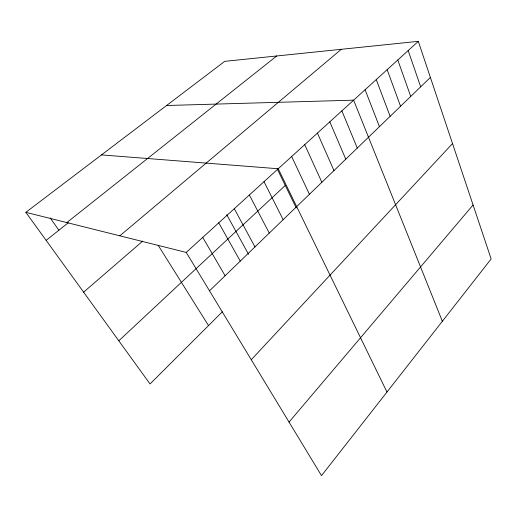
<?xml version="1.0" encoding="UTF-8"?>
<svg xmlns="http://www.w3.org/2000/svg" width="517" height="517" viewBox="0 0 517 517"><rect width="100%" height="100%" fill="white"/><g stroke="black" fill="none" stroke-linecap="round" stroke-linejoin="round"><path stroke-width="0.78" d="M289.048 422.092L473.081 204.971M251.268 359.742L452.524 143.564M222.323 311.803L150.04 383.957L25.85 212.332L224.727 61.349L418.305 41.341L491.15 258.952L321.509 475.659L186.236 252.419L25.85 212.332M209.508 290.825L430.39 77.434M118.8 340.787L285.274 185.435M186.236 252.419L418.305 41.341M83.618 292.163L142.718 241.096M119.834 235.823L341.31 49.296M46.136 240.366L68.25 222.782M66.848 222.581L276.731 55.972M166.564 105.507L353.628 100.162L442.358 321.283M101.494 154.906L278.23 168.749L386.974 392.035M50.162 217.864L58.886 230.227M158.15 245.258L208.519 325.581M202.742 237.4L225.115 275.748M218.756 222.84L240.263 261.117M226.75 214.729L248.593 254.37M234.285 208.713L254.971 246.906M249.362 194.999L269.267 233.096M264.006 181.687L283.161 219.673M277.274 169.046L296.228 207.886M291.653 156.535L309.431 194.289M304.713 144.657L321.865 182.281M317.432 133.089L333.976 170.578M329.814 121.825L345.776 159.178M341.873 110.858L357.279 148.062M365.086 89.745L379.446 126.646M376.26 79.579L390.128 116.331M387.162 69.666L400.552 106.256M397.793 59.991L410.731 96.42M408.172 50.556L420.676 86.817"/></g></svg>
